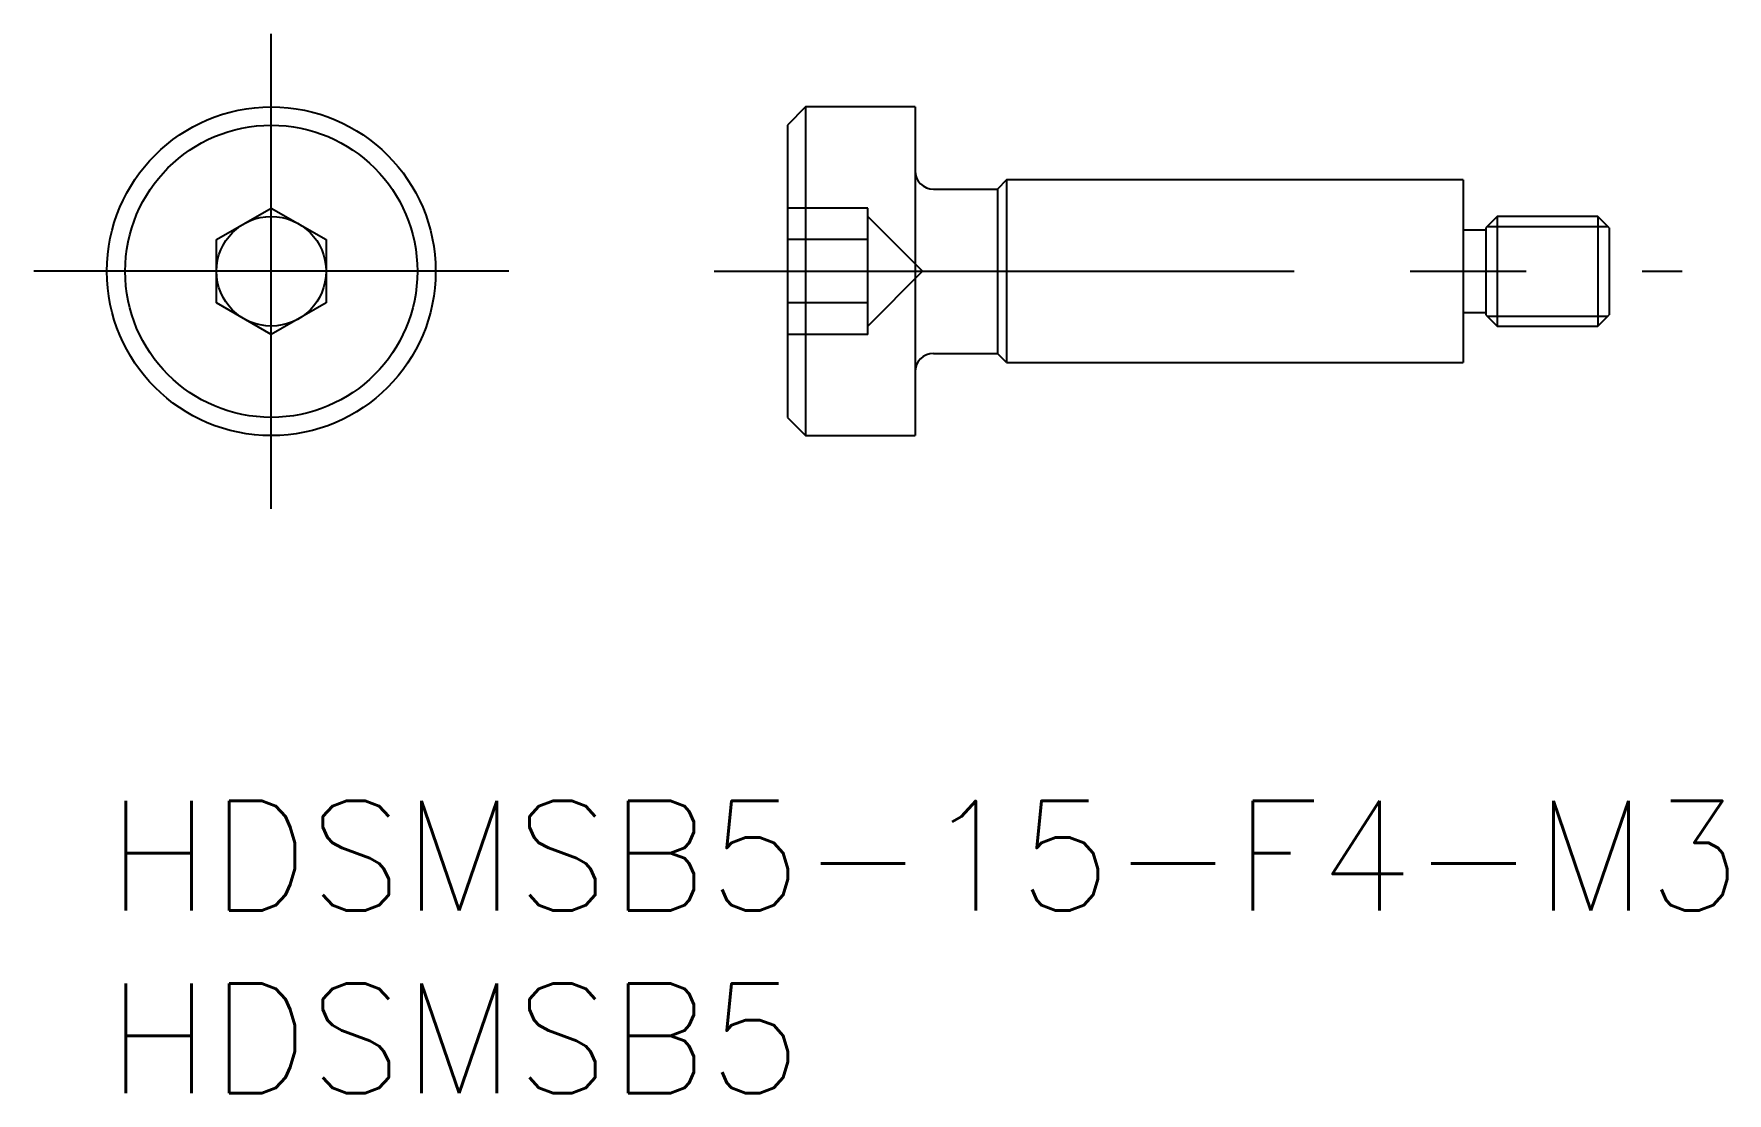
# Model space of a CAD drawing. Extents: x -2 to 44.4, y -8 to 21.
import ezdxf

# ---------------------------------------------------------------- set-up
doc = ezdxf.new("R2010")
doc.units = 0
doc.header["$LTSCALE"] = 0.5
doc.linetypes.add('CENTER', pattern=[50.8, 31.75, -6.35, 6.35, -6.35])
doc.linetypes.add('DASHED', pattern=[19.05, 12.7, -6.35])
for name, color, linetype in [('MSM_CENTER', 1, 'CENTER'), ('MSM_CONTINUOUS', 7, 'CONTINUOUS'), ('MSM_DASHED', 4, 'DASHED'), ('MSM_NARROW', 5, 'CONTINUOUS'), ('MSM_PART_NUMBER', 7, 'CONTINUOUS')]:
    doc.layers.add(name, color=color, linetype=linetype)
doc.styles.get("Standard").update_dxf_attribs({"font": 'txt.shx', "height": 1, "bigfont": 'bigfont.shx'})

# ---------------------------------------------------------------- blocks, each defined once
blk = doc.blocks.new('*U13')
at = {"layer": 'MSM_PART_NUMBER'}
blk.add_text('HDSMSB5-15-F4-M3', height=3, dxfattribs=at).set_placement((0, -3))
blk = doc.blocks.new('*U14')
at = {"layer": 'MSM_PART_NUMBER'}
blk.add_text('HDSMSB5', height=3, dxfattribs=at).set_placement((0, -8))

msp = doc.modelspace()

# ---------------------------------------------------------------- linework, layer by layer
at = {"layer": 'MSM_CENTER'}
for p, q in [((4.5, 8), (4.5, 21)), ((11, 14.5), (-2, 14.5)), ((16.628, 14.5), (43.128, 14.5))]:
    msp.add_line(p, q, dxfattribs=at)
at = {"layer": 'MSM_CONTINUOUS'}
for p, q in [((19.128, 19), (18.628, 18.5)), ((22.128, 19), (19.128, 19)), ((19.128, 19), (19.128, 10)), ((22.128, 19), (22.128, 10)), ((18.628, 18.5), (18.628, 10.5)), ((22.628, 16.75), (24.378, 16.75)), ((24.628, 17), (24.378, 16.75)), ((24.378, 16.75), (24.378, 12.25)), ((37.128, 17), (24.628, 17)), ((24.628, 17), (24.628, 12)), ((37.128, 17), (37.128, 12)), ((3, 15.366), (4.5, 16.232)), ((4.5, 16.232), (6, 15.366)), ((38.059, 16), (37.753, 15.694)), ((40.821, 16), (38.059, 16)), ((38.059, 16), (38.059, 13)), ((41.128, 15.694), (40.821, 16)), ((40.821, 16), (40.821, 13)), ((3, 13.634), (3, 15.366)), ((6, 15.366), (6, 13.634)), ((37.753, 15.625), (37.128, 15.625)), ((37.753, 15.694), (37.753, 13.306)), ((41.128, 15.694), (41.128, 13.306)), ((4.5, 12.768), (3, 13.634)), ((6, 13.634), (4.5, 12.768)), ((37.128, 13.375), (37.753, 13.375)), ((37.753, 13.306), (38.059, 13)), ((38.059, 13), (40.821, 13)), ((40.821, 13), (41.128, 13.306)), ((22.628, 12.25), (24.378, 12.25)), ((24.628, 12), (24.378, 12.25)), ((24.628, 12), (37.128, 12)), ((18.628, 10.5), (19.128, 10)), ((19.128, 10), (22.128, 10))]:
    msp.add_line(p, q, dxfattribs=at)
for radius in [4.5, 4, 1.5]:
    msp.add_circle((4.5, 14.5), radius, dxfattribs=at)
for centre, start, end in [((22.628, 17.25), 180, 270), ((22.628, 11.75), 90, 180)]:
    msp.add_arc(centre, 0.5, start, end, dxfattribs=at)
at = {"layer": 'MSM_DASHED'}
for p, q in [((20.828, 16.232), (18.628, 16.232)), ((20.828, 12.768), (20.828, 16.232)), ((22.328, 14.5), (20.828, 16)), ((20.828, 15.366), (18.628, 15.366)), ((20.828, 13), (22.328, 14.5)), ((20.828, 13.634), (18.628, 13.634)), ((20.828, 12.768), (18.628, 12.768))]:
    msp.add_line(p, q, dxfattribs=at)
at = {"layer": 'MSM_NARROW'}
for p, q in [((37.789, 15.729), (41.092, 15.729)), ((37.789, 13.271), (41.092, 13.271))]:
    msp.add_line(p, q, dxfattribs=at)

# ---------------------------------------------------------------- block references
at = {"layer": 'MSM_CONTINUOUS'}
for name in ['*U13', '*U14']:
    msp.add_blockref(name, (0, 0), dxfattribs=at)

doc.saveas('drawing.dxf')
